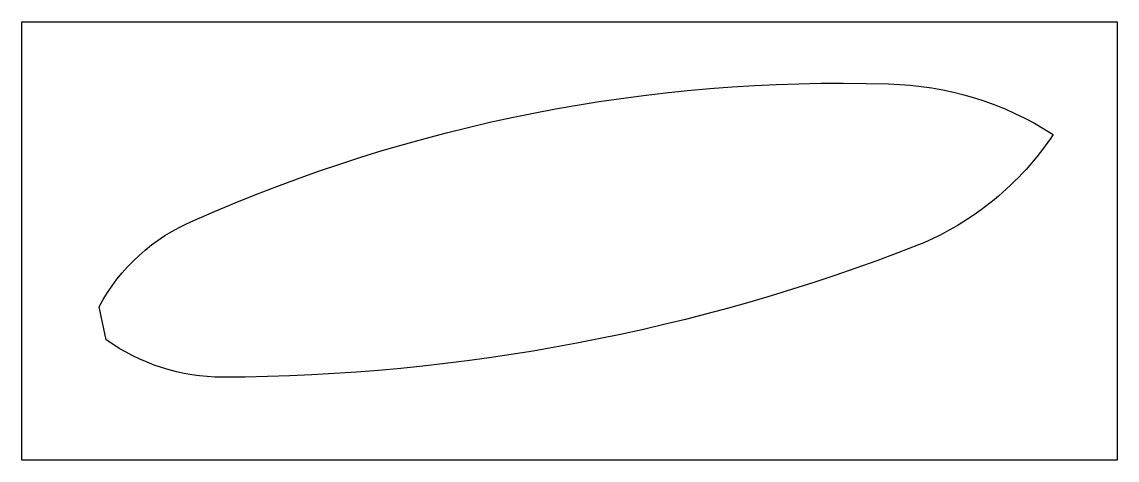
# Model space of a CAD drawing. Header units: inches. Extents: x 0 to 10, y 0 to 4.
import ezdxf

# ---------------------------------------------------------------- set-up
doc = ezdxf.new("R2010")
doc.units = ezdxf.units.IN
doc.header["$MEASUREMENT"] = 0

msp = doc.modelspace()

# ---------------------------------------------------------------- linework, layer by layer
msp.add_lwpolyline([(0, 0), (0, 4), (10, 4), (10, 0)], close=True)
msp.add_lwpolyline([(0.77, 1.098), (0.705, 1.399, -0.17446), (1.571, 2.187, -0.11256), (7.912, 3.434, -0.13884), (9.417, 2.972, -0.1485), (8.188, 1.964, -0.09243), (1.834, 0.756, -0.15464)], format="xyb", close=True)

doc.saveas('drawing.dxf')
